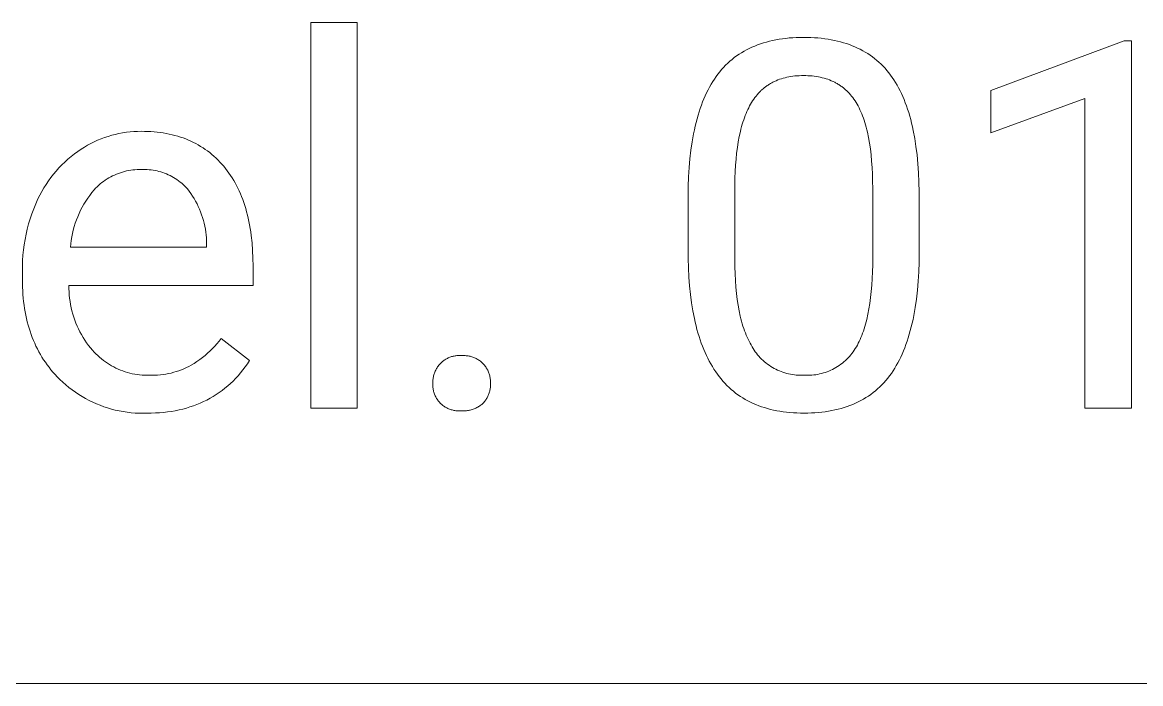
# Model space of a CAD drawing. Header units: millimetres. Extents: x 4001 to 9794, y -321 to 3726.
# Drawn here: x 8444.2 to 8611.9, y 2.4 to 101.6 of the extents above; entities that cross this region are included whole.
import ezdxf

# ---------------------------------------------------------------- set-up
doc = ezdxf.new("R2010")
doc.units = ezdxf.units.MM
doc.header["$MEASUREMENT"] = 0
doc.layers.add('Domyślny', color=7, linetype='Continuous', true_color=0x000000)

msp = doc.modelspace()

# ---------------------------------------------------------------- linework, layer by layer
at = {"layer": 'Domyślny', "color": 18, "lineweight": 15, "true_color": 0x000000}
for p, q in [((8487.47, 43.75), (8487.47, 101.62)), ((8487.47, 101.62), (8494.43, 101.62)), ((8494.43, 101.62), (8494.43, 43.75)), ((8556.7, 98.9), (8557.18, 99)), ((8557.18, 99), (8557.67, 99.09)), ((8557.67, 99.09), (8558.17, 99.16)), ((8558.17, 99.16), (8558.67, 99.22)), ((8558.67, 99.22), (8559.19, 99.28)), ((8559.19, 99.28), (8559.72, 99.32)), ((8559.72, 99.32), (8560.25, 99.35)), ((8560.25, 99.35), (8560.8, 99.36)), ((8560.8, 99.36), (8561.35, 99.37)), ((8561.35, 99.37), (8561.9, 99.36)), ((8561.9, 99.36), (8562.44, 99.35)), ((8562.44, 99.35), (8562.97, 99.32)), ((8562.97, 99.32), (8563.5, 99.28)), ((8563.5, 99.28), (8564.01, 99.23)), ((8564.01, 99.23), (8564.51, 99.17)), ((8564.51, 99.17), (8565.01, 99.1)), ((8565.01, 99.1), (8565.49, 99.01)), ((8565.49, 99.01), (8565.97, 98.92)), ((8552.04, 97.07), (8552.42, 97.29)), ((8552.42, 97.29), (8552.8, 97.5)), ((8552.8, 97.5), (8553.2, 97.71)), ((8553.2, 97.71), (8553.6, 97.9)), ((8553.6, 97.9), (8554.02, 98.07)), ((8554.02, 98.07), (8554.44, 98.24)), ((8554.44, 98.24), (8554.87, 98.4)), ((8554.87, 98.4), (8555.32, 98.54)), ((8555.32, 98.54), (8555.77, 98.67)), ((8555.77, 98.67), (8556.23, 98.79)), ((8556.23, 98.79), (8556.7, 98.9)), ((8565.97, 98.92), (8566.43, 98.82)), ((8566.43, 98.82), (8566.89, 98.7)), ((8566.89, 98.7), (8567.34, 98.57)), ((8567.34, 98.57), (8567.78, 98.43)), ((8567.78, 98.43), (8568.21, 98.29)), ((8568.21, 98.29), (8568.63, 98.12)), ((8568.63, 98.12), (8569.04, 97.95)), ((8569.04, 97.95), (8569.44, 97.77)), ((8569.44, 97.77), (8569.84, 97.58)), ((8569.84, 97.58), (8570.22, 97.37)), ((8570.22, 97.37), (8570.6, 97.16)), ((8589.45, 91.38), (8609.41, 98.87)), ((8609.41, 98.87), (8610.51, 98.87)), ((8610.51, 98.87), (8610.51, 43.76)), ((8549.97, 95.48), (8550.29, 95.78)), ((8550.29, 95.78), (8550.62, 96.06)), ((8550.62, 96.06), (8550.96, 96.33)), ((8550.96, 96.33), (8551.31, 96.59)), ((8551.31, 96.59), (8551.67, 96.83)), ((8551.67, 96.83), (8552.04, 97.07)), ((8570.6, 97.16), (8570.96, 96.93)), ((8570.96, 96.93), (8571.32, 96.69)), ((8571.32, 96.69), (8571.67, 96.45)), ((8571.67, 96.45), (8572, 96.19)), ((8572, 96.19), (8572.33, 95.92)), ((8572.33, 95.92), (8572.65, 95.64)), ((8572.65, 95.64), (8572.97, 95.34)), ((8548.5, 93.85), (8548.77, 94.2)), ((8548.77, 94.2), (8549.06, 94.54)), ((8549.06, 94.54), (8549.35, 94.86)), ((8549.35, 94.86), (8549.66, 95.18)), ((8549.66, 95.18), (8549.97, 95.48)), ((8572.97, 95.34), (8573.27, 95.04)), ((8573.27, 95.04), (8573.56, 94.73)), ((8573.56, 94.73), (8573.85, 94.4)), ((8573.85, 94.4), (8574.12, 94.06)), ((8574.12, 94.06), (8574.39, 93.72)), ((8547.25, 91.92), (8547.49, 92.33)), ((8547.49, 92.33), (8547.73, 92.73)), ((8547.73, 92.73), (8547.98, 93.11)), ((8547.98, 93.11), (8548.23, 93.49)), ((8548.23, 93.49), (8548.5, 93.85)), ((8556.14, 92.3), (8556.03, 92.22)), ((8556.25, 92.37), (8556.14, 92.3)), ((8556.37, 92.44), (8556.25, 92.37)), ((8556.49, 92.51), (8556.37, 92.44)), ((8556.61, 92.57), (8556.49, 92.51)), ((8556.73, 92.64), (8556.61, 92.57)), ((8556.85, 92.7), (8556.73, 92.64)), ((8556.98, 92.76), (8556.85, 92.7)), ((8557.23, 92.87), (8556.98, 92.76)), ((8557.48, 92.98), (8557.23, 92.87)), ((8557.75, 93.08), (8557.48, 92.98)), ((8558.02, 93.17), (8557.75, 93.08)), ((8558.29, 93.25), (8558.02, 93.17)), ((8558.57, 93.32), (8558.29, 93.25)), ((8558.86, 93.39), (8558.57, 93.32)), ((8559.15, 93.45), (8558.86, 93.39)), ((8559.45, 93.5), (8559.15, 93.45)), ((8559.75, 93.54), (8559.45, 93.5)), ((8560.06, 93.58), (8559.75, 93.54)), ((8560.37, 93.6), (8560.06, 93.58)), ((8560.69, 93.62), (8560.37, 93.6)), ((8561.02, 93.64), (8560.69, 93.62)), ((8561.35, 93.64), (8561.02, 93.64)), ((8561.68, 93.64), (8561.35, 93.64)), ((8562.01, 93.62), (8561.68, 93.64)), ((8562.33, 93.6), (8562.01, 93.62)), ((8562.65, 93.58), (8562.33, 93.6)), ((8562.96, 93.54), (8562.65, 93.58)), ((8563.27, 93.5), (8562.96, 93.54)), ((8563.57, 93.45), (8563.27, 93.5)), ((8563.86, 93.39), (8563.57, 93.45)), ((8564.15, 93.32), (8563.86, 93.39)), ((8564.43, 93.25), (8564.15, 93.32)), ((8564.71, 93.17), (8564.43, 93.25)), ((8564.98, 93.08), (8564.71, 93.17)), ((8565.24, 92.98), (8564.98, 93.08)), ((8565.5, 92.87), (8565.24, 92.98)), ((8565.76, 92.76), (8565.5, 92.87)), ((8566.01, 92.64), (8565.76, 92.76)), ((8566.13, 92.57), (8566.01, 92.64)), ((8566.25, 92.51), (8566.13, 92.57)), ((8566.37, 92.44), (8566.25, 92.51)), ((8566.49, 92.37), (8566.37, 92.44)), ((8566.61, 92.3), (8566.49, 92.37)), ((8566.72, 92.22), (8566.61, 92.3)), ((8574.39, 93.72), (8574.65, 93.36)), ((8574.65, 93.36), (8574.89, 92.98)), ((8574.89, 92.98), (8575.13, 92.6)), ((8575.13, 92.6), (8575.37, 92.2)), ((8546.41, 90.16), (8546.61, 90.62)), ((8546.61, 90.62), (8546.81, 91.06)), ((8546.81, 91.06), (8547.03, 91.5)), ((8547.03, 91.5), (8547.25, 91.92)), ((8554.22, 90.56), (8554.04, 90.33)), ((8554.39, 90.77), (8554.22, 90.56)), ((8554.58, 90.98), (8554.39, 90.77)), ((8554.77, 91.18), (8554.58, 90.98)), ((8554.87, 91.28), (8554.77, 91.18)), ((8554.96, 91.38), (8554.87, 91.28)), ((8555.06, 91.47), (8554.96, 91.38)), ((8555.16, 91.56), (8555.06, 91.47)), ((8555.27, 91.65), (8555.16, 91.56)), ((8555.37, 91.74), (8555.27, 91.65)), ((8555.48, 91.83), (8555.37, 91.74)), ((8555.58, 91.91), (8555.48, 91.83)), ((8555.69, 91.99), (8555.58, 91.91)), ((8555.8, 92.07), (8555.69, 91.99)), ((8555.91, 92.15), (8555.8, 92.07)), ((8556.03, 92.22), (8555.91, 92.15)), ((8566.83, 92.15), (8566.72, 92.22)), ((8566.95, 92.07), (8566.83, 92.15)), ((8567.06, 91.99), (8566.95, 92.07)), ((8567.17, 91.91), (8567.06, 91.99)), ((8567.28, 91.83), (8567.17, 91.91)), ((8567.38, 91.74), (8567.28, 91.83)), ((8567.49, 91.65), (8567.38, 91.74)), ((8567.59, 91.56), (8567.49, 91.65)), ((8567.69, 91.47), (8567.59, 91.56)), ((8567.79, 91.38), (8567.69, 91.47)), ((8567.99, 91.18), (8567.79, 91.38)), ((8568.18, 90.98), (8567.99, 91.18)), ((8568.37, 90.77), (8568.18, 90.98)), ((8568.55, 90.56), (8568.37, 90.77)), ((8568.73, 90.33), (8568.55, 90.56)), ((8575.37, 92.2), (8575.59, 91.79)), ((8575.59, 91.79), (8575.81, 91.37)), ((8575.81, 91.37), (8576.02, 90.94)), ((8576.02, 90.94), (8576.22, 90.49)), ((8589.45, 85.06), (8589.45, 91.38)), ((8545.85, 88.71), (8546.03, 89.2)), ((8546.03, 89.2), (8546.21, 89.69)), ((8546.21, 89.69), (8546.41, 90.16)), ((8553.26, 89.09), (8553.12, 88.82)), ((8553.41, 89.35), (8553.26, 89.09)), ((8553.56, 89.61), (8553.41, 89.35)), ((8553.71, 89.86), (8553.56, 89.61)), ((8553.87, 90.1), (8553.71, 89.86)), ((8554.04, 90.33), (8553.87, 90.1)), ((8568.9, 90.1), (8568.73, 90.33)), ((8569.06, 89.86), (8568.9, 90.1)), ((8569.22, 89.61), (8569.06, 89.86)), ((8569.37, 89.35), (8569.22, 89.61)), ((8569.52, 89.08), (8569.37, 89.35)), ((8569.66, 88.8), (8569.52, 89.08)), ((8576.22, 90.49), (8576.41, 90.04)), ((8576.41, 90.04), (8576.6, 89.57)), ((8576.6, 89.57), (8576.78, 89.09)), ((8576.78, 89.09), (8576.94, 88.59)), ((8603.51, 90.21), (8589.45, 85.06)), ((8603.51, 43.76), (8603.51, 90.21)), ((8545.38, 87.15), (8545.53, 87.68)), ((8545.53, 87.68), (8545.69, 88.2)), ((8545.69, 88.2), (8545.85, 88.71)), ((8552.49, 87.32), (8552.37, 87)), ((8552.6, 87.64), (8552.49, 87.32)), ((8552.73, 87.95), (8552.6, 87.64)), ((8552.85, 88.24), (8552.73, 87.95)), ((8552.98, 88.53), (8552.85, 88.24)), ((8553.12, 88.82), (8552.98, 88.53)), ((8569.8, 88.51), (8569.66, 88.8)), ((8569.94, 88.22), (8569.8, 88.51)), ((8570.07, 87.91), (8569.94, 88.22)), ((8570.19, 87.6), (8570.07, 87.91)), ((8570.31, 87.27), (8570.19, 87.6)), ((8570.42, 86.94), (8570.31, 87.27)), ((8576.94, 88.59), (8577.11, 88.09)), ((8577.11, 88.09), (8577.26, 87.57)), ((8577.26, 87.57), (8577.41, 87.04)), ((8544.97, 85.48), (8545.1, 86.05)), ((8545.1, 86.05), (8545.23, 86.61)), ((8545.23, 86.61), (8545.38, 87.15)), ((8551.96, 85.62), (8551.87, 85.25)), ((8552.06, 85.98), (8551.96, 85.62)), ((8552.16, 86.33), (8552.06, 85.98)), ((8552.26, 86.67), (8552.16, 86.33)), ((8552.37, 87), (8552.26, 86.67)), ((8570.53, 86.6), (8570.42, 86.94)), ((8570.64, 86.25), (8570.53, 86.6)), ((8570.74, 85.89), (8570.64, 86.25)), ((8570.83, 85.51), (8570.74, 85.89)), ((8577.41, 87.04), (8577.54, 86.5)), ((8577.54, 86.5), (8577.67, 85.95)), ((8577.67, 85.95), (8577.8, 85.38)), ((8454.98, 83.7), (8455.49, 83.93)), ((8455.49, 83.93), (8456.01, 84.15)), ((8456.01, 84.15), (8456.53, 84.34)), ((8456.53, 84.34), (8457.06, 84.52)), ((8457.06, 84.52), (8457.6, 84.68)), ((8457.6, 84.68), (8458.14, 84.82)), ((8458.14, 84.82), (8458.69, 84.94)), ((8458.69, 84.94), (8459.24, 85.05)), ((8459.24, 85.05), (8459.8, 85.13)), ((8459.8, 85.13), (8460.35, 85.2)), ((8460.35, 85.2), (8460.91, 85.24)), ((8460.91, 85.24), (8461.47, 85.27)), ((8461.47, 85.27), (8462.03, 85.28)), ((8462.03, 85.28), (8462.53, 85.27)), ((8462.53, 85.27), (8463.01, 85.26)), ((8463.01, 85.26), (8463.49, 85.23)), ((8463.49, 85.23), (8463.97, 85.2)), ((8463.97, 85.2), (8464.43, 85.15)), ((8464.43, 85.15), (8464.89, 85.09)), ((8464.89, 85.09), (8465.34, 85.03)), ((8465.34, 85.03), (8465.79, 84.95)), ((8465.79, 84.95), (8466.23, 84.86)), ((8466.23, 84.86), (8466.66, 84.77)), ((8466.66, 84.77), (8467.08, 84.66)), ((8467.08, 84.66), (8467.5, 84.54)), ((8467.5, 84.54), (8467.91, 84.42)), ((8467.91, 84.42), (8468.31, 84.28)), ((8468.31, 84.28), (8468.71, 84.13)), ((8468.71, 84.13), (8469.1, 83.97)), ((8469.1, 83.97), (8469.48, 83.8)), ((8544.64, 83.71), (8544.85, 84.9)), ((8544.85, 84.9), (8544.97, 85.48)), ((8551.71, 84.49), (8551.56, 83.7)), ((8551.87, 85.25), (8551.71, 84.49)), ((8570.92, 85.13), (8570.83, 85.51)), ((8571.09, 84.35), (8570.92, 85.13)), ((8571.23, 83.52), (8571.09, 84.35)), ((8577.8, 85.38), (8578.02, 84.21)), ((8578.02, 84.21), (8578.2, 83)), ((8452, 81.88), (8452.51, 82.24)), ((8452.51, 82.24), (8453.02, 82.6)), ((8453.02, 82.6), (8453.5, 82.9)), ((8453.5, 82.9), (8453.98, 83.18)), ((8453.98, 83.18), (8454.48, 83.45)), ((8454.48, 83.45), (8454.98, 83.7)), ((8469.48, 83.8), (8469.86, 83.62)), ((8469.86, 83.62), (8470.23, 83.43)), ((8470.23, 83.43), (8470.59, 83.23)), ((8470.59, 83.23), (8470.94, 83.02)), ((8470.94, 83.02), (8471.29, 82.8)), ((8471.29, 82.8), (8471.63, 82.57)), ((8471.63, 82.57), (8471.97, 82.33)), ((8471.97, 82.33), (8472.29, 82.08)), ((8544.31, 81.17), (8544.46, 82.46)), ((8544.46, 82.46), (8544.64, 83.71)), ((8551.43, 82.87), (8551.31, 82.01)), ((8551.56, 83.7), (8551.43, 82.87)), ((8571.36, 82.66), (8571.23, 83.52)), ((8571.46, 81.76), (8571.36, 82.66)), ((8578.2, 83), (8578.36, 81.74)), ((8450.12, 80.23), (8450.57, 80.67)), ((8450.57, 80.67), (8451.03, 81.08)), ((8451.03, 81.08), (8451.51, 81.49)), ((8451.51, 81.49), (8452, 81.88)), ((8472.29, 82.08), (8472.62, 81.82)), ((8472.62, 81.82), (8472.93, 81.55)), ((8472.93, 81.55), (8473.24, 81.26)), ((8473.24, 81.26), (8473.54, 80.97)), ((8473.54, 80.97), (8473.83, 80.67)), ((8473.83, 80.67), (8474.12, 80.35)), ((8544.19, 79.83), (8544.31, 81.17)), ((8551.22, 81.12), (8551.15, 80.19)), ((8551.31, 82.01), (8551.22, 81.12)), ((8571.55, 80.82), (8571.46, 81.76)), ((8571.62, 79.84), (8571.55, 80.82)), ((8578.36, 81.74), (8578.49, 80.42)), ((8448.48, 78.34), (8448.86, 78.83)), ((8448.86, 78.83), (8449.27, 79.31)), ((8449.27, 79.31), (8449.68, 79.78)), ((8449.68, 79.78), (8450.12, 80.23)), ((8458.31, 78.85), (8458.02, 78.72)), ((8458.61, 78.97), (8458.31, 78.85)), ((8458.91, 79.07), (8458.61, 78.97)), ((8459.21, 79.17), (8458.91, 79.07)), ((8459.52, 79.25), (8459.21, 79.17)), ((8459.83, 79.33), (8459.52, 79.25)), ((8460.14, 79.39), (8459.83, 79.33)), ((8460.45, 79.44), (8460.14, 79.39)), ((8460.76, 79.49), (8460.45, 79.44)), ((8461.08, 79.52), (8460.76, 79.49)), ((8461.4, 79.54), (8461.08, 79.52)), ((8461.72, 79.55), (8461.4, 79.54)), ((8462.03, 79.55), (8461.72, 79.55)), ((8462.33, 79.56), (8462.03, 79.55)), ((8462.63, 79.56), (8462.33, 79.56)), ((8462.93, 79.54), (8462.63, 79.56)), ((8463.23, 79.52), (8462.93, 79.54)), ((8463.52, 79.49), (8463.23, 79.52)), ((8463.82, 79.45), (8463.52, 79.49)), ((8464.11, 79.4), (8463.82, 79.45)), ((8464.4, 79.34), (8464.11, 79.4)), ((8464.69, 79.26), (8464.4, 79.34)), ((8464.98, 79.18), (8464.69, 79.26)), ((8465.26, 79.09), (8464.98, 79.18)), ((8465.54, 78.99), (8465.26, 79.09)), ((8465.82, 78.88), (8465.54, 78.99)), ((8466.09, 78.76), (8465.82, 78.88)), ((8474.12, 80.35), (8474.4, 80.03)), ((8474.4, 80.03), (8474.67, 79.7)), ((8474.67, 79.7), (8474.93, 79.36)), ((8474.93, 79.36), (8475.18, 79.01)), ((8475.18, 79.01), (8475.43, 78.66)), ((8544.11, 78.43), (8544.19, 79.83)), ((8551.09, 79.23), (8551.05, 78.23)), ((8551.15, 80.19), (8551.09, 79.23)), ((8571.67, 78.83), (8571.62, 79.84)), ((8571.7, 77.78), (8571.67, 78.83)), ((8578.49, 80.42), (8578.58, 79.06)), ((8578.58, 79.06), (8578.64, 77.66)), ((8447.43, 76.79), (8447.76, 77.32)), ((8447.76, 77.32), (8448.11, 77.84)), ((8448.11, 77.84), (8448.48, 78.34)), ((8455.63, 77.17), (8455.4, 76.96)), ((8455.87, 77.38), (8455.63, 77.17)), ((8456.12, 77.58), (8455.87, 77.38)), ((8456.37, 77.77), (8456.12, 77.58)), ((8456.63, 77.95), (8456.37, 77.77)), ((8456.9, 78.13), (8456.63, 77.95)), ((8457.17, 78.29), (8456.9, 78.13)), ((8457.45, 78.44), (8457.17, 78.29)), ((8457.73, 78.59), (8457.45, 78.44)), ((8458.02, 78.72), (8457.73, 78.59)), ((8466.36, 78.63), (8466.09, 78.76)), ((8466.63, 78.49), (8466.36, 78.63)), ((8466.89, 78.35), (8466.63, 78.49)), ((8467.14, 78.19), (8466.89, 78.35)), ((8467.39, 78.03), (8467.14, 78.19)), ((8467.63, 77.85), (8467.39, 78.03)), ((8467.87, 77.67), (8467.63, 77.85)), ((8468.1, 77.49), (8467.87, 77.67)), ((8468.33, 77.29), (8468.1, 77.49)), ((8468.54, 77.08), (8468.33, 77.29)), ((8475.43, 78.66), (8475.67, 78.29)), ((8475.67, 78.29), (8475.89, 77.92)), ((8475.89, 77.92), (8476.11, 77.53)), ((8476.11, 77.53), (8476.32, 77.14)), ((8476.32, 77.14), (8476.52, 76.74)), ((8544.06, 76.99), (8544.11, 78.43)), ((8551.05, 78.23), (8551.03, 77.2)), ((8551.03, 77.2), (8551.03, 66.06)), ((8571.71, 76.68), (8571.7, 77.78)), ((8578.64, 77.66), (8578.67, 76.2)), ((8446.54, 75.13), (8446.82, 75.69)), ((8446.82, 75.69), (8447.11, 76.24)), ((8447.11, 76.24), (8447.43, 76.79)), ((8454.3, 75.67), (8454, 75.25)), ((8454.62, 76.09), (8454.3, 75.67)), ((8454.95, 76.5), (8454.62, 76.09)), ((8455.17, 76.73), (8454.95, 76.5)), ((8455.4, 76.96), (8455.17, 76.73)), ((8468.76, 76.87), (8468.54, 77.08)), ((8468.96, 76.66), (8468.76, 76.87)), ((8469.23, 76.3), (8468.96, 76.66)), ((8469.49, 75.94), (8469.23, 76.3)), ((8469.73, 75.57), (8469.49, 75.94)), ((8469.97, 75.19), (8469.73, 75.57)), ((8476.52, 76.74), (8476.72, 76.33)), ((8476.72, 76.33), (8476.9, 75.91)), ((8476.9, 75.91), (8477.08, 75.48)), ((8477.08, 75.48), (8477.25, 75.04)), ((8544.05, 75.51), (8544.06, 76.99)), ((8544.05, 66.21), (8544.05, 75.51)), ((8571.71, 65.26), (8571.71, 76.68)), ((8578.67, 76.2), (8578.67, 67.15)), ((8445.91, 73.66), (8446.21, 74.4)), ((8446.21, 74.4), (8446.54, 75.13)), ((8453.17, 73.9), (8452.93, 73.43)), ((8453.43, 74.36), (8453.17, 73.9)), ((8453.71, 74.81), (8453.43, 74.36)), ((8454, 75.25), (8453.71, 74.81)), ((8470.19, 74.8), (8469.97, 75.19)), ((8470.4, 74.41), (8470.19, 74.8)), ((8470.59, 74.01), (8470.4, 74.41)), ((8470.77, 73.6), (8470.59, 74.01)), ((8477.25, 75.04), (8477.4, 74.6)), ((8477.4, 74.6), (8477.55, 74.14)), ((8477.55, 74.14), (8477.7, 73.68)), ((8445.14, 71.39), (8445.37, 72.16)), ((8445.37, 72.16), (8445.63, 72.92)), ((8445.63, 72.92), (8445.91, 73.66)), ((8452.5, 72.47), (8452.31, 71.98)), ((8452.71, 72.95), (8452.5, 72.47)), ((8452.93, 73.43), (8452.71, 72.95)), ((8470.94, 73.19), (8470.77, 73.6)), ((8471.09, 72.77), (8470.94, 73.19)), ((8471.23, 72.35), (8471.09, 72.77)), ((8471.36, 71.92), (8471.23, 72.35)), ((8477.7, 73.68), (8477.83, 73.21)), ((8477.83, 73.21), (8477.95, 72.72)), ((8477.95, 72.72), (8478.07, 72.23)), ((8478.07, 72.23), (8478.18, 71.73)), ((8444.76, 69.84), (8444.94, 70.62)), ((8444.94, 70.62), (8445.14, 71.39)), ((8451.83, 70.47), (8451.71, 69.96)), ((8451.97, 70.98), (8451.83, 70.47)), ((8452.13, 71.48), (8451.97, 70.98)), ((8452.31, 71.98), (8452.13, 71.48)), ((8471.47, 71.49), (8471.36, 71.92)), ((8471.56, 71.05), (8471.47, 71.49)), ((8471.65, 70.62), (8471.56, 71.05)), ((8471.71, 70.17), (8471.65, 70.62)), ((8478.18, 71.73), (8478.28, 71.23)), ((8478.28, 71.23), (8478.37, 70.71)), ((8478.37, 70.71), (8478.45, 70.18)), ((8444.47, 68.27), (8444.6, 69.06)), ((8444.6, 69.06), (8444.76, 69.84)), ((8451.52, 68.92), (8451.45, 68.4)), ((8451.61, 69.44), (8451.52, 68.92)), ((8451.71, 69.96), (8451.61, 69.44)), ((8471.76, 69.73), (8471.71, 70.17)), ((8471.8, 69.29), (8471.76, 69.73)), ((8471.82, 68.84), (8471.8, 69.29)), ((8471.83, 68.4), (8471.82, 68.84)), ((8478.45, 70.18), (8478.52, 69.65)), ((8478.52, 69.65), (8478.64, 68.55)), ((8444.29, 66.68), (8444.37, 67.48)), ((8444.37, 67.48), (8444.47, 68.27)), ((8451.45, 68.4), (8451.4, 67.88)), ((8451.4, 67.88), (8471.83, 67.88)), ((8471.83, 67.88), (8471.83, 68.4)), ((8478.64, 68.55), (8478.73, 67.42)), ((8478.73, 67.42), (8478.78, 66.25)), ((8578.67, 67.15), (8578.66, 65.65)), ((8444.21, 65.09), (8444.24, 65.89)), ((8444.24, 65.89), (8444.29, 66.68)), ((8478.78, 66.25), (8478.8, 65.04)), ((8544.08, 64.79), (8544.05, 66.21)), ((8551.03, 66.06), (8551.04, 64.97)), ((8578.66, 65.65), (8578.61, 64.19)), ((8444.21, 64.29), (8444.21, 65.09)), ((8444.21, 63.02), (8444.21, 64.29)), ((8478.8, 65.04), (8478.8, 62.15)), ((8544.15, 63.41), (8544.08, 64.79)), ((8551.04, 64.97), (8551.07, 63.91)), ((8551.07, 63.91), (8551.12, 62.9)), ((8571.64, 63.19), (8571.68, 64.21)), ((8571.68, 64.21), (8571.71, 65.26)), ((8578.61, 64.19), (8578.53, 62.79)), ((8444.21, 62.45), (8444.21, 63.02)), ((8444.23, 61.89), (8444.21, 62.45)), ((8478.8, 62.15), (8451.19, 62.15)), ((8451.19, 62.15), (8451.19, 61.67)), ((8544.25, 62.08), (8544.15, 63.41)), ((8544.38, 60.8), (8544.25, 62.08)), ((8551.12, 62.9), (8551.19, 61.91)), ((8571.5, 61.26), (8571.58, 62.21)), ((8571.58, 62.21), (8571.64, 63.19)), ((8578.53, 62.79), (8578.41, 61.43)), ((8444.26, 61.34), (8444.23, 61.89)), ((8444.29, 60.8), (8444.26, 61.34)), ((8444.34, 60.26), (8444.29, 60.8)), ((8451.19, 61.67), (8451.21, 61.19)), ((8451.21, 61.19), (8451.24, 60.71)), ((8451.24, 60.71), (8451.28, 60.23)), ((8544.55, 59.55), (8544.38, 60.8)), ((8551.19, 61.91), (8551.28, 60.97)), ((8551.28, 60.97), (8551.4, 60.06)), ((8571.4, 60.35), (8571.5, 61.26)), ((8578.41, 61.43), (8578.26, 60.12)), ((8444.39, 59.73), (8444.34, 60.26)), ((8444.46, 59.2), (8444.39, 59.73)), ((8444.53, 58.69), (8444.46, 59.2)), ((8451.28, 60.23), (8451.35, 59.75)), ((8451.35, 59.75), (8451.43, 59.28)), ((8451.43, 59.28), (8451.52, 58.81)), ((8451.52, 58.81), (8451.63, 58.34)), ((8544.74, 58.36), (8544.55, 59.55)), ((8551.4, 60.06), (8551.53, 59.19)), ((8551.53, 59.19), (8551.68, 58.35)), ((8571.15, 58.64), (8571.29, 59.47)), ((8571.29, 59.47), (8571.4, 60.35)), ((8578.09, 58.86), (8577.87, 57.65)), ((8578.26, 60.12), (8578.09, 58.86)), ((8444.62, 58.18), (8444.53, 58.69)), ((8444.72, 57.68), (8444.62, 58.18)), ((8444.82, 57.18), (8444.72, 57.68)), ((8444.94, 56.7), (8444.82, 57.18)), ((8451.63, 58.34), (8451.76, 57.87)), ((8451.76, 57.87), (8451.9, 57.41)), ((8451.9, 57.41), (8452.05, 56.96)), ((8544.97, 57.2), (8544.74, 58.36)), ((8545.09, 56.64), (8544.97, 57.2)), ((8551.68, 58.35), (8551.85, 57.55)), ((8551.85, 57.55), (8551.95, 57.16)), ((8551.95, 57.16), (8552.05, 56.78)), ((8570.73, 56.7), (8570.83, 57.07)), ((8570.83, 57.07), (8571, 57.83)), ((8571, 57.83), (8571.15, 58.64)), ((8577.76, 57.06), (8577.63, 56.49)), ((8577.87, 57.65), (8577.76, 57.06)), ((8445.07, 56.22), (8444.94, 56.7)), ((8445.21, 55.74), (8445.07, 56.22)), ((8445.35, 55.28), (8445.21, 55.74)), ((8452.05, 56.96), (8452.23, 56.51)), ((8452.23, 56.51), (8452.41, 56.07)), ((8452.41, 56.07), (8452.61, 55.63)), ((8452.61, 55.63), (8452.83, 55.2)), ((8545.22, 56.1), (8545.09, 56.64)), ((8545.36, 55.56), (8545.22, 56.1)), ((8545.51, 55.03), (8545.36, 55.56)), ((8552.05, 56.78), (8552.15, 56.41)), ((8552.15, 56.41), (8552.26, 56.05)), ((8552.26, 56.05), (8552.37, 55.7)), ((8552.37, 55.7), (8552.49, 55.36)), ((8552.49, 55.36), (8552.62, 55.03)), ((8570.32, 55.3), (8570.43, 55.64)), ((8570.43, 55.64), (8570.53, 55.98)), ((8570.53, 55.98), (8570.64, 56.33)), ((8570.64, 56.33), (8570.73, 56.7)), ((8577.35, 55.38), (8577.2, 54.84)), ((8577.5, 55.93), (8577.35, 55.38)), ((8577.63, 56.49), (8577.5, 55.93)), ((8445.51, 54.82), (8445.35, 55.28)), ((8445.68, 54.37), (8445.51, 54.82)), ((8445.86, 53.92), (8445.68, 54.37)), ((8446.05, 53.49), (8445.86, 53.92)), ((8452.83, 55.2), (8453.06, 54.78)), ((8453.06, 54.78), (8453.3, 54.36)), ((8453.3, 54.36), (8453.56, 53.96)), ((8453.56, 53.96), (8453.83, 53.56)), ((8473.38, 53.42), (8473.7, 53.81)), ((8473.7, 53.81), (8474.01, 54.2)), ((8474.01, 54.2), (8478.28, 50.88)), ((8545.67, 54.52), (8545.51, 55.03)), ((8545.83, 54.02), (8545.67, 54.52)), ((8546, 53.52), (8545.83, 54.02)), ((8552.62, 55.03), (8552.75, 54.71)), ((8552.75, 54.71), (8552.88, 54.39)), ((8552.88, 54.39), (8553.02, 54.09)), ((8553.02, 54.09), (8553.17, 53.79)), ((8553.17, 53.79), (8553.32, 53.5)), ((8569.55, 53.48), (8569.69, 53.76)), ((8569.69, 53.76), (8569.82, 54.05)), ((8569.82, 54.05), (8569.95, 54.35)), ((8569.95, 54.35), (8570.08, 54.66)), ((8570.08, 54.66), (8570.2, 54.98)), ((8570.2, 54.98), (8570.32, 55.3)), ((8576.88, 53.8), (8576.7, 53.3)), ((8577.04, 54.31), (8576.88, 53.8)), ((8577.2, 54.84), (8577.04, 54.31)), ((8446.24, 53.06), (8446.05, 53.49)), ((8446.45, 52.64), (8446.24, 53.06)), ((8446.67, 52.22), (8446.45, 52.64)), ((8446.9, 51.81), (8446.67, 52.22)), ((8453.83, 53.56), (8454.12, 53.17)), ((8454.12, 53.17), (8454.41, 52.79)), ((8454.41, 52.79), (8454.72, 52.43)), ((8454.72, 52.43), (8454.97, 52.15)), ((8454.97, 52.15), (8455.23, 51.89)), ((8471.59, 51.66), (8471.97, 51.99)), ((8471.97, 51.99), (8472.34, 52.33)), ((8472.34, 52.33), (8472.7, 52.68)), ((8472.7, 52.68), (8473.05, 53.04)), ((8473.05, 53.04), (8473.38, 53.42)), ((8546.18, 53.04), (8546, 53.52)), ((8546.37, 52.57), (8546.18, 53.04)), ((8546.57, 52.11), (8546.37, 52.57)), ((8546.77, 51.67), (8546.57, 52.11)), ((8553.32, 53.5), (8553.47, 53.23)), ((8553.47, 53.23), (8553.63, 52.96)), ((8553.63, 52.96), (8553.78, 52.71)), ((8553.78, 52.71), (8553.94, 52.46)), ((8553.94, 52.46), (8554.11, 52.22)), ((8554.11, 52.22), (8554.28, 51.99)), ((8554.28, 51.99), (8554.46, 51.76)), ((8568.6, 51.96), (8568.78, 52.2)), ((8568.78, 52.2), (8568.95, 52.44)), ((8568.95, 52.44), (8569.1, 52.69)), ((8569.1, 52.69), (8569.26, 52.94)), ((8569.26, 52.94), (8569.41, 53.21)), ((8569.41, 53.21), (8569.55, 53.48)), ((8576.33, 52.34), (8576.13, 51.87)), ((8576.52, 52.81), (8576.33, 52.34)), ((8576.7, 53.3), (8576.52, 52.81)), ((8447.14, 51.41), (8446.9, 51.81)), ((8447.39, 51.02), (8447.14, 51.41)), ((8447.65, 50.63), (8447.39, 51.02)), ((8447.92, 50.26), (8447.65, 50.63)), ((8455.23, 51.89), (8455.5, 51.63)), ((8455.5, 51.63), (8455.77, 51.38)), ((8455.77, 51.38), (8456.06, 51.14)), ((8456.06, 51.14), (8456.35, 50.91)), ((8456.35, 50.91), (8456.65, 50.7)), ((8456.65, 50.7), (8456.95, 50.49)), ((8456.95, 50.49), (8457.27, 50.29)), ((8469.54, 50.21), (8469.97, 50.47)), ((8469.97, 50.47), (8470.39, 50.75)), ((8470.39, 50.75), (8470.8, 51.04)), ((8470.8, 51.04), (8471.2, 51.34)), ((8471.2, 51.34), (8471.59, 51.66)), ((8477.95, 50.4), (8477.62, 49.93)), ((8478.28, 50.88), (8477.95, 50.4)), ((8506.65, 50.19), (8506.74, 50.31)), ((8506.74, 50.31), (8506.84, 50.42)), ((8506.84, 50.42), (8506.93, 50.52)), ((8506.93, 50.52), (8507.03, 50.61)), ((8507.03, 50.61), (8507.13, 50.7)), ((8507.13, 50.7), (8507.24, 50.79)), ((8507.24, 50.79), (8507.35, 50.87)), ((8507.35, 50.87), (8507.46, 50.95)), ((8507.46, 50.95), (8507.57, 51.02)), ((8507.57, 51.02), (8507.69, 51.09)), ((8507.69, 51.09), (8507.81, 51.16)), ((8507.81, 51.16), (8507.93, 51.22)), ((8507.93, 51.22), (8508.05, 51.28)), ((8508.05, 51.28), (8508.17, 51.34)), ((8508.17, 51.34), (8508.3, 51.39)), ((8508.3, 51.39), (8508.43, 51.43)), ((8508.43, 51.43), (8508.56, 51.48)), ((8508.56, 51.48), (8508.69, 51.51)), ((8508.69, 51.51), (8508.82, 51.55)), ((8508.82, 51.55), (8508.95, 51.57)), ((8508.95, 51.57), (8509.09, 51.6)), ((8509.09, 51.6), (8509.22, 51.62)), ((8509.22, 51.62), (8509.36, 51.63)), ((8509.36, 51.63), (8509.49, 51.64)), ((8509.49, 51.64), (8509.63, 51.65)), ((8509.63, 51.65), (8509.77, 51.65)), ((8509.77, 51.65), (8509.9, 51.64)), ((8509.9, 51.64), (8510.04, 51.64)), ((8510.04, 51.64), (8510.18, 51.64)), ((8510.18, 51.64), (8510.33, 51.65)), ((8510.33, 51.65), (8510.47, 51.64)), ((8510.47, 51.64), (8510.61, 51.64)), ((8510.61, 51.64), (8510.76, 51.62)), ((8510.76, 51.62), (8510.9, 51.61)), ((8510.9, 51.61), (8511.04, 51.58)), ((8511.04, 51.58), (8511.19, 51.56)), ((8511.19, 51.56), (8511.33, 51.53)), ((8511.33, 51.53), (8511.47, 51.49)), ((8511.47, 51.49), (8511.6, 51.45)), ((8511.6, 51.45), (8511.74, 51.4)), ((8511.74, 51.4), (8511.88, 51.35)), ((8511.88, 51.35), (8512.01, 51.3)), ((8512.01, 51.3), (8512.14, 51.24)), ((8512.14, 51.24), (8512.27, 51.18)), ((8512.27, 51.18), (8512.4, 51.11)), ((8512.4, 51.11), (8512.52, 51.04)), ((8512.52, 51.04), (8512.64, 50.96)), ((8512.64, 50.96), (8512.76, 50.88)), ((8512.76, 50.88), (8512.88, 50.8)), ((8512.88, 50.8), (8512.99, 50.71)), ((8512.99, 50.71), (8513.11, 50.62)), ((8513.11, 50.62), (8513.21, 50.52)), ((8513.21, 50.52), (8513.32, 50.42)), ((8513.32, 50.42), (8513.41, 50.31)), ((8513.41, 50.31), (8513.51, 50.19)), ((8546.99, 51.23), (8546.77, 51.67)), ((8547.21, 50.81), (8546.99, 51.23)), ((8547.43, 50.39), (8547.21, 50.81)), ((8547.67, 49.99), (8547.43, 50.39)), ((8554.46, 51.76), (8554.65, 51.54)), ((8554.65, 51.54), (8554.85, 51.32)), ((8554.85, 51.32), (8555.06, 51.11)), ((8555.06, 51.11), (8555.27, 50.91)), ((8555.27, 50.91), (8555.49, 50.72)), ((8555.49, 50.72), (8555.71, 50.53)), ((8555.71, 50.53), (8555.94, 50.35)), ((8555.94, 50.35), (8556.18, 50.18)), ((8566.7, 50.16), (8566.93, 50.33)), ((8566.93, 50.33), (8567.17, 50.51)), ((8567.17, 50.51), (8567.39, 50.69)), ((8567.39, 50.69), (8567.61, 50.89)), ((8567.61, 50.89), (8567.83, 51.09)), ((8567.83, 51.09), (8568.03, 51.3)), ((8568.03, 51.3), (8568.23, 51.51)), ((8568.23, 51.51), (8568.42, 51.74)), ((8568.42, 51.74), (8568.6, 51.96)), ((8575.48, 50.55), (8575.25, 50.14)), ((8575.71, 50.98), (8575.48, 50.55)), ((8575.92, 51.42), (8575.71, 50.98)), ((8576.13, 51.87), (8575.92, 51.42)), ((8448.2, 49.88), (8447.92, 50.26)), ((8448.49, 49.52), (8448.2, 49.88)), ((8448.79, 49.16), (8448.49, 49.52)), ((8449.1, 48.81), (8448.79, 49.16)), ((8449.42, 48.47), (8449.1, 48.81)), ((8457.27, 50.29), (8457.58, 50.1)), ((8457.58, 50.1), (8457.91, 49.93)), ((8457.91, 49.93), (8458.24, 49.76)), ((8458.24, 49.76), (8458.58, 49.61)), ((8458.58, 49.61), (8458.92, 49.46)), ((8458.92, 49.46), (8459.27, 49.33)), ((8459.27, 49.33), (8459.62, 49.21)), ((8459.62, 49.21), (8459.97, 49.1)), ((8459.97, 49.1), (8460.33, 49.01)), ((8460.33, 49.01), (8460.69, 48.92)), ((8460.69, 48.92), (8461.05, 48.85)), ((8461.05, 48.85), (8461.42, 48.79)), ((8461.42, 48.79), (8461.79, 48.75)), ((8461.79, 48.75), (8462.16, 48.71)), ((8462.16, 48.71), (8462.53, 48.69)), ((8462.53, 48.69), (8462.9, 48.68)), ((8462.9, 48.68), (8463.27, 48.68)), ((8463.27, 48.68), (8463.68, 48.68)), ((8463.68, 48.68), (8464.08, 48.69)), ((8464.08, 48.69), (8464.49, 48.71)), ((8464.49, 48.71), (8464.9, 48.75)), ((8464.9, 48.75), (8465.3, 48.79)), ((8465.3, 48.79), (8465.71, 48.86)), ((8465.71, 48.86), (8466.11, 48.93)), ((8466.11, 48.93), (8466.51, 49.02)), ((8466.51, 49.02), (8466.9, 49.13)), ((8466.9, 49.13), (8467.29, 49.24)), ((8467.29, 49.24), (8467.68, 49.37)), ((8467.68, 49.37), (8468.06, 49.51)), ((8468.06, 49.51), (8468.44, 49.67)), ((8468.44, 49.67), (8468.81, 49.84)), ((8468.81, 49.84), (8469.18, 50.02)), ((8469.18, 50.02), (8469.54, 50.21)), ((8476.91, 49.04), (8476.55, 48.62)), ((8477.27, 49.48), (8476.91, 49.04)), ((8477.62, 49.93), (8477.27, 49.48)), ((8505.87, 48.59), (8505.91, 48.74)), ((8505.91, 48.74), (8505.95, 48.88)), ((8505.95, 48.88), (8506, 49.02)), ((8506, 49.02), (8506.05, 49.16)), ((8506.05, 49.16), (8506.11, 49.3)), ((8506.11, 49.3), (8506.18, 49.43)), ((8506.18, 49.43), (8506.24, 49.56)), ((8506.24, 49.56), (8506.31, 49.7)), ((8506.31, 49.7), (8506.39, 49.82)), ((8506.39, 49.82), (8506.47, 49.95)), ((8506.47, 49.95), (8506.56, 50.07)), ((8506.56, 50.07), (8506.65, 50.19)), ((8513.51, 50.19), (8513.6, 50.07)), ((8513.6, 50.07), (8513.68, 49.95)), ((8513.68, 49.95), (8513.76, 49.82)), ((8513.76, 49.82), (8513.84, 49.7)), ((8513.84, 49.7), (8513.91, 49.57)), ((8513.91, 49.57), (8513.98, 49.43)), ((8513.98, 49.43), (8514.04, 49.3)), ((8514.04, 49.3), (8514.1, 49.16)), ((8514.1, 49.16), (8514.15, 49.02)), ((8514.15, 49.02), (8514.2, 48.88)), ((8514.2, 48.88), (8514.24, 48.74)), ((8514.24, 48.74), (8514.28, 48.59)), ((8547.91, 49.6), (8547.67, 49.99)), ((8548.17, 49.22), (8547.91, 49.6)), ((8548.43, 48.85), (8548.17, 49.22)), ((8548.69, 48.49), (8548.43, 48.85)), ((8556.18, 50.18), (8556.42, 50.02)), ((8556.42, 50.02), (8556.67, 49.87)), ((8556.67, 49.87), (8556.93, 49.72)), ((8556.93, 49.72), (8557.19, 49.59)), ((8557.19, 49.59), (8557.45, 49.46)), ((8557.45, 49.46), (8557.72, 49.34)), ((8557.72, 49.34), (8557.99, 49.24)), ((8557.99, 49.24), (8558.26, 49.14)), ((8558.26, 49.14), (8558.54, 49.05)), ((8558.54, 49.05), (8558.82, 48.97)), ((8558.82, 48.97), (8559.11, 48.9)), ((8559.11, 48.9), (8559.39, 48.84)), ((8559.39, 48.84), (8559.68, 48.79)), ((8559.68, 48.79), (8559.97, 48.75)), ((8559.97, 48.75), (8560.26, 48.72)), ((8560.26, 48.72), (8560.55, 48.7)), ((8560.55, 48.7), (8560.84, 48.68)), ((8560.84, 48.68), (8561.13, 48.68)), ((8561.13, 48.68), (8561.43, 48.69)), ((8561.43, 48.69), (8561.72, 48.68)), ((8561.72, 48.68), (8562.01, 48.68)), ((8562.01, 48.68), (8562.31, 48.69)), ((8562.31, 48.69), (8562.6, 48.71)), ((8562.6, 48.71), (8562.89, 48.74)), ((8562.89, 48.74), (8563.18, 48.77)), ((8563.18, 48.77), (8563.47, 48.82)), ((8563.47, 48.82), (8563.76, 48.88)), ((8563.76, 48.88), (8564.04, 48.95)), ((8564.04, 48.95), (8564.32, 49.03)), ((8564.32, 49.03), (8564.6, 49.12)), ((8564.6, 49.12), (8564.88, 49.21)), ((8564.88, 49.21), (8565.15, 49.32)), ((8565.15, 49.32), (8565.42, 49.44)), ((8565.42, 49.44), (8565.69, 49.57)), ((8565.69, 49.57), (8565.95, 49.7)), ((8565.95, 49.7), (8566.2, 49.84)), ((8566.2, 49.84), (8566.45, 50)), ((8566.45, 50), (8566.7, 50.16)), ((8574.51, 48.96), (8574.24, 48.6)), ((8574.76, 49.34), (8574.51, 48.96)), ((8575.01, 49.73), (8574.76, 49.34)), ((8575.25, 50.14), (8575.01, 49.73)), ((8449.84, 48.05), (8449.42, 48.47)), ((8450.28, 47.63), (8449.84, 48.05)), ((8450.72, 47.24), (8450.28, 47.63)), ((8451.19, 46.86), (8450.72, 47.24)), ((8474.99, 47.08), (8474.57, 46.73)), ((8475.39, 47.44), (8474.99, 47.08)), ((8475.79, 47.81), (8475.39, 47.44)), ((8476.17, 48.21), (8475.79, 47.81)), ((8476.55, 48.62), (8476.17, 48.21)), ((8505.74, 47.71), (8505.75, 47.86)), ((8505.74, 47.56), (8505.74, 47.71)), ((8505.74, 47.41), (8505.74, 47.56)), ((8505.74, 47.27), (8505.74, 47.41)), ((8505.74, 47.12), (8505.74, 47.27)), ((8505.75, 46.98), (8505.74, 47.12)), ((8505.75, 47.86), (8505.76, 48.01)), ((8505.77, 46.84), (8505.75, 46.98)), ((8505.76, 48.01), (8505.78, 48.15)), ((8505.78, 48.15), (8505.81, 48.3)), ((8505.81, 48.3), (8505.83, 48.45)), ((8505.83, 48.45), (8505.87, 48.59)), ((8514.28, 48.59), (8514.31, 48.45)), ((8514.31, 48.45), (8514.34, 48.3)), ((8514.34, 48.3), (8514.36, 48.15)), ((8514.36, 48.15), (8514.38, 48.01)), ((8514.38, 48.01), (8514.39, 47.86)), ((8514.39, 47), (8514.38, 46.86)), ((8514.39, 47.86), (8514.4, 47.71)), ((8514.4, 47.14), (8514.39, 47)), ((8514.4, 47.71), (8514.4, 47.56)), ((8514.4, 47.56), (8514.4, 47.41)), ((8514.4, 47.41), (8514.4, 47.27)), ((8514.4, 47.27), (8514.4, 47.14)), ((8548.97, 48.14), (8548.69, 48.49)), ((8549.26, 47.8), (8548.97, 48.14)), ((8549.55, 47.48), (8549.26, 47.8)), ((8549.86, 47.16), (8549.55, 47.48)), ((8550.17, 46.86), (8549.86, 47.16)), ((8573.08, 47.25), (8572.77, 46.94)), ((8573.38, 47.57), (8573.08, 47.25)), ((8573.68, 47.9), (8573.38, 47.57)), ((8573.96, 48.24), (8573.68, 47.9)), ((8574.24, 48.6), (8573.96, 48.24)), ((8451.66, 46.49), (8451.19, 46.86)), ((8452.15, 46.14), (8451.66, 46.49)), ((8452.65, 45.81), (8452.15, 46.14)), ((8453.16, 45.49), (8452.65, 45.81)), ((8453.68, 45.19), (8453.16, 45.49)), ((8472.81, 45.5), (8472.34, 45.23)), ((8473.27, 45.78), (8472.81, 45.5)), ((8473.71, 46.08), (8473.27, 45.78)), ((8474.15, 46.4), (8473.71, 46.08)), ((8474.57, 46.73), (8474.15, 46.4)), ((8505.79, 46.69), (8505.77, 46.84)), ((8505.81, 46.55), (8505.79, 46.69)), ((8505.84, 46.41), (8505.81, 46.55)), ((8505.87, 46.27), (8505.84, 46.41)), ((8505.91, 46.13), (8505.87, 46.27)), ((8505.96, 45.99), (8505.91, 46.13)), ((8506.01, 45.86), (8505.96, 45.99)), ((8506.06, 45.72), (8506.01, 45.86)), ((8506.12, 45.59), (8506.06, 45.72)), ((8506.18, 45.46), (8506.12, 45.59)), ((8506.25, 45.34), (8506.18, 45.46)), ((8506.32, 45.21), (8506.25, 45.34)), ((8513.88, 45.3), (8513.81, 45.18)), ((8513.95, 45.42), (8513.88, 45.3)), ((8514.01, 45.54), (8513.95, 45.42)), ((8514.07, 45.67), (8514.01, 45.54)), ((8514.12, 45.79), (8514.07, 45.67)), ((8514.17, 45.92), (8514.12, 45.79)), ((8514.21, 46.05), (8514.17, 45.92)), ((8514.25, 46.19), (8514.21, 46.05)), ((8514.29, 46.32), (8514.25, 46.19)), ((8514.32, 46.45), (8514.29, 46.32)), ((8514.34, 46.59), (8514.32, 46.45)), ((8514.36, 46.72), (8514.34, 46.59)), ((8514.38, 46.86), (8514.36, 46.72)), ((8550.49, 46.57), (8550.17, 46.86)), ((8550.82, 46.29), (8550.49, 46.57)), ((8551.16, 46.02), (8550.82, 46.29)), ((8551.51, 45.77), (8551.16, 46.02)), ((8551.87, 45.52), (8551.51, 45.77)), ((8552.24, 45.29), (8551.87, 45.52)), ((8552.61, 45.06), (8552.24, 45.29)), ((8570.7, 45.33), (8570.32, 45.11)), ((8571.07, 45.57), (8570.7, 45.33)), ((8571.43, 45.82), (8571.07, 45.57)), ((8571.77, 46.08), (8571.43, 45.82)), ((8572.11, 46.36), (8571.77, 46.08)), ((8572.45, 46.64), (8572.11, 46.36)), ((8572.77, 46.94), (8572.45, 46.64)), ((8454.21, 44.91), (8453.68, 45.19)), ((8454.75, 44.65), (8454.21, 44.91)), ((8455.3, 44.4), (8454.75, 44.65)), ((8455.85, 44.18), (8455.3, 44.4)), ((8456.41, 43.97), (8455.85, 44.18)), ((8456.98, 43.78), (8456.41, 43.97)), ((8457.56, 43.62), (8456.98, 43.78)), ((8458.14, 43.47), (8457.56, 43.62)), ((8468.26, 43.62), (8467.7, 43.49)), ((8468.81, 43.77), (8468.26, 43.62)), ((8469.34, 43.93), (8468.81, 43.77)), ((8469.87, 44.11), (8469.34, 43.93)), ((8470.38, 44.3), (8469.87, 44.11)), ((8470.89, 44.51), (8470.38, 44.3)), ((8471.38, 44.73), (8470.89, 44.51)), ((8471.87, 44.97), (8471.38, 44.73)), ((8472.34, 45.23), (8471.87, 44.97)), ((8494.43, 43.75), (8487.47, 43.75)), ((8506.4, 45.09), (8506.32, 45.21)), ((8506.48, 44.97), (8506.4, 45.09)), ((8506.56, 44.85), (8506.48, 44.97)), ((8506.65, 44.74), (8506.56, 44.85)), ((8506.74, 44.63), (8506.65, 44.74)), ((8506.84, 44.52), (8506.74, 44.63)), ((8506.94, 44.42), (8506.84, 44.52)), ((8507.04, 44.33), (8506.94, 44.42)), ((8507.15, 44.24), (8507.04, 44.33)), ((8507.26, 44.15), (8507.15, 44.24)), ((8507.38, 44.07), (8507.26, 44.15)), ((8507.49, 43.99), (8507.38, 44.07)), ((8507.61, 43.92), (8507.49, 43.99)), ((8507.73, 43.85), (8507.61, 43.92)), ((8507.86, 43.78), (8507.73, 43.85)), ((8507.99, 43.72), (8507.86, 43.78)), ((8508.11, 43.66), (8507.99, 43.72)), ((8508.24, 43.61), (8508.11, 43.66)), ((8508.38, 43.56), (8508.24, 43.61)), ((8511.94, 43.64), (8511.8, 43.59)), ((8512.08, 43.7), (8511.94, 43.64)), ((8512.21, 43.76), (8512.08, 43.7)), ((8512.35, 43.83), (8512.21, 43.76)), ((8512.48, 43.9), (8512.35, 43.83)), ((8512.61, 43.98), (8512.48, 43.9)), ((8512.73, 44.06), (8512.61, 43.98)), ((8512.86, 44.14), (8512.73, 44.06)), ((8512.98, 44.23), (8512.86, 44.14)), ((8513.09, 44.32), (8512.98, 44.23)), ((8513.21, 44.42), (8513.09, 44.32)), ((8513.32, 44.52), (8513.21, 44.42)), ((8513.41, 44.62), (8513.32, 44.52)), ((8513.5, 44.73), (8513.41, 44.62)), ((8513.58, 44.83), (8513.5, 44.73)), ((8513.66, 44.95), (8513.58, 44.83)), ((8513.74, 45.06), (8513.66, 44.95)), ((8513.81, 45.18), (8513.74, 45.06)), ((8552.99, 44.85), (8552.61, 45.06)), ((8553.39, 44.65), (8552.99, 44.85)), ((8553.79, 44.47), (8553.39, 44.65)), ((8554.2, 44.29), (8553.79, 44.47)), ((8554.62, 44.12), (8554.2, 44.29)), ((8555.05, 43.97), (8554.62, 44.12)), ((8555.49, 43.83), (8555.05, 43.97)), ((8555.93, 43.69), (8555.49, 43.83)), ((8556.39, 43.57), (8555.93, 43.69)), ((8566.98, 43.71), (8566.52, 43.59)), ((8567.43, 43.84), (8566.98, 43.71)), ((8567.87, 43.99), (8567.43, 43.84)), ((8568.3, 44.14), (8567.87, 43.99)), ((8568.72, 44.31), (8568.3, 44.14)), ((8569.14, 44.49), (8568.72, 44.31)), ((8569.54, 44.69), (8569.14, 44.49)), ((8569.94, 44.89), (8569.54, 44.69)), ((8570.32, 45.11), (8569.94, 44.89)), ((8610.51, 43.76), (8603.51, 43.76)), ((8458.73, 43.34), (8458.14, 43.47)), ((8459.32, 43.23), (8458.73, 43.34)), ((8459.91, 43.14), (8459.32, 43.23)), ((8460.51, 43.07), (8459.91, 43.14)), ((8461.1, 43.02), (8460.51, 43.07)), ((8461.7, 42.99), (8461.1, 43.02)), ((8462.3, 42.98), (8461.7, 42.99)), ((8462.9, 42.99), (8462.3, 42.98)), ((8463.54, 43), (8462.9, 42.99)), ((8464.16, 43.03), (8463.54, 43)), ((8464.78, 43.06), (8464.16, 43.03)), ((8465.38, 43.12), (8464.78, 43.06)), ((8465.98, 43.19), (8465.38, 43.12)), ((8466.56, 43.27), (8465.98, 43.19)), ((8467.14, 43.37), (8466.56, 43.27)), ((8467.7, 43.49), (8467.14, 43.37)), ((8508.51, 43.52), (8508.38, 43.56)), ((8508.64, 43.48), (8508.51, 43.52)), ((8508.78, 43.44), (8508.64, 43.48)), ((8508.92, 43.41), (8508.78, 43.44)), ((8509.06, 43.39), (8508.92, 43.41)), ((8509.2, 43.36), (8509.06, 43.39)), ((8509.34, 43.35), (8509.2, 43.36)), ((8509.48, 43.34), (8509.34, 43.35)), ((8509.62, 43.33), (8509.48, 43.34)), ((8509.76, 43.33), (8509.62, 43.33)), ((8509.9, 43.33), (8509.76, 43.33)), ((8510.04, 43.34), (8509.9, 43.33)), ((8510.19, 43.33), (8510.04, 43.34)), ((8510.34, 43.33), (8510.19, 43.33)), ((8510.49, 43.34), (8510.34, 43.33)), ((8510.63, 43.34), (8510.49, 43.34)), ((8510.78, 43.36), (8510.63, 43.34)), ((8510.93, 43.38), (8510.78, 43.36)), ((8511.08, 43.4), (8510.93, 43.38)), ((8511.23, 43.43), (8511.08, 43.4)), ((8511.37, 43.46), (8511.23, 43.43)), ((8511.52, 43.5), (8511.37, 43.46)), ((8511.66, 43.54), (8511.52, 43.5)), ((8511.8, 43.59), (8511.66, 43.54)), ((8556.85, 43.47), (8556.39, 43.57)), ((8557.33, 43.37), (8556.85, 43.47)), ((8557.81, 43.28), (8557.33, 43.37)), ((8558.3, 43.21), (8557.81, 43.28)), ((8558.8, 43.15), (8558.3, 43.21)), ((8559.31, 43.1), (8558.8, 43.15)), ((8559.82, 43.06), (8559.31, 43.1)), ((8560.35, 43.03), (8559.82, 43.06)), ((8560.88, 43.01), (8560.35, 43.03)), ((8561.43, 43), (8560.88, 43.01)), ((8561.98, 43.01), (8561.43, 43)), ((8562.52, 43.03), (8561.98, 43.01)), ((8563.05, 43.06), (8562.52, 43.03)), ((8563.57, 43.1), (8563.05, 43.06)), ((8564.09, 43.15), (8563.57, 43.1)), ((8564.59, 43.21), (8564.09, 43.15)), ((8565.09, 43.29), (8564.59, 43.21)), ((8565.58, 43.38), (8565.09, 43.29)), ((8566.05, 43.48), (8565.58, 43.38)), ((8566.52, 43.59), (8566.05, 43.48)), ((7605.14, 2.43), (9794.27, 2.43))]:
    msp.add_line(p, q, dxfattribs=at)

doc.saveas('drawing.dxf')
